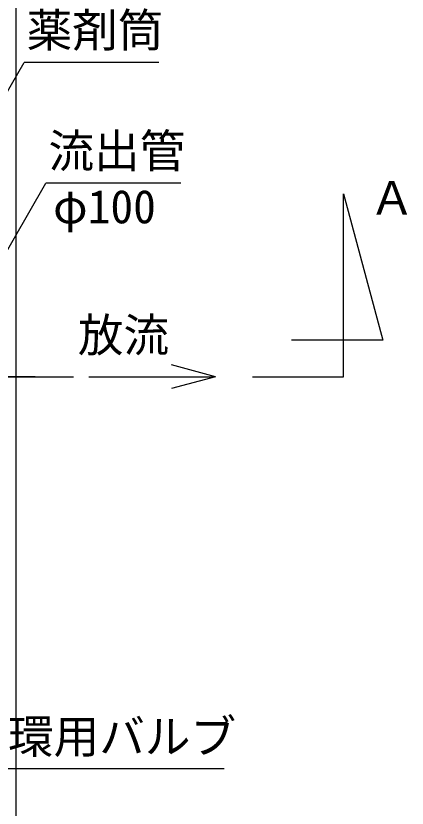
# Model space of a CAD drawing. Units: millimetres, scale not verified. Extents: x -11715 to 8910, y -9164 to 6308.
# Drawn here: x -3254 to -2482, y -75 to 1486 of the extents above; entities that cross this region are included whole.
import ezdxf
from ezdxf.enums import TextEntityAlignment as Align

# ---------------------------------------------------------------- set-up
doc = ezdxf.new("R2010")
doc.units = ezdxf.units.MM
doc.header["$LTSCALE"] = 30
doc.linetypes.add('CHAIN1', pattern=[8, 5, -1, 1, -1])
doc.linetypes.add('CHAIN2', pattern=[12, 9, -1, 1, -1])
for name, color, linetype, lineweight in [('0-1_機器', 2, 'Continuous', 25), ('0-2_空気管', 3, 'Continuous', 25), ('0-D_文字', 7, 'Continuous', 25)]:
    doc.layers.add(name, color=color, linetype=linetype, lineweight=lineweight)
doc.styles.add('ＭＳ ゴシック', font='')
doc.styles.get('ＭＳ ゴシック').set_extended_font_data('MS Gothic')

msp = doc.modelspace()

# ---------------------------------------------------------------- linework, layer by layer
at = {"layer": '0-1_機器'}
msp.add_line((-3254.17, 1974.97), (-3254.17, -425.03), dxfattribs=at)
at = {"layer": '0-2_空気管'}
msp.add_line((-3254.17, 1062.97), (-3254.17, 486.97), dxfattribs=at)
at = {"layer": '0-2_空気管', "color": 4}
for p, q in [((-2860.33, 774.97), (-2947.26, 798.27)), ((-3100.6, 774.97), (-2866.56, 774.97)), ((-2860.33, 774.97), (-2947.26, 751.68))]:
    msp.add_line(p, q, dxfattribs=at)
at = {"layer": '0-2_空気管', "linetype": 'CHAIN1'}
msp.add_line((-6170.12, 774.97), (-3100.6, 774.97), dxfattribs=at)
at = {"layer": '0-2_空気管'}
msp.add_lwpolyline([(-2787.55, 775.1), (-2607.55, 775.1), (-2607.55, 1135.1), (-2530.38, 847.1), (-2710.38, 847.1)], dxfattribs=at)
at = {"layer": '0-D_文字', "color": 3}
for p, q in [((-3596.85, 772.3), (-3237.92, 1394)), ((-2971.92, 1394), (-3237.92, 1394)), ((-3414.94, 774.97), (-3194.82, 1156.23)), ((-2928.82, 1156.23), (-3194.82, 1156.23)), ((-2842.92, 2.46), (-3355.68, 2.46))]:
    msp.add_line(p, q, dxfattribs=at)
at = {"layer": '0-D_文字', "color": 3, "linetype": 'CHAIN2'}
msp.add_line((-3215.73, 774.97), (-3929.83, 774.97), dxfattribs=at)

# ---------------------------------------------------------------- texts
at = {"layer": '0-2_空気管', "color": 4, "style": 'ＭＳ ゴシック'}
for s, p in [('Ａ', (-2557.22, 1074.65)), ('放流', (-3131.82, 804.36))]:
    msp.add_text(s, height=65.98, dxfattribs=at).set_placement(p, align=Align.BOTTOM_LEFT)
at = {"layer": '0-D_文字', "color": 4, "style": 'ＭＳ ゴシック'}
for s, p in [('薬剤筒', (-3232.92, 1405)), ('流出管', (-3189.82, 1167.23)), ('φ100', (-3180.73, 1057.44)), ('循環用バルブ', (-3359.68, 13.46))]:
    msp.add_text(s, height=65.98, dxfattribs=at).set_placement(p, align=Align.BOTTOM_LEFT)

doc.saveas('drawing.dxf')
